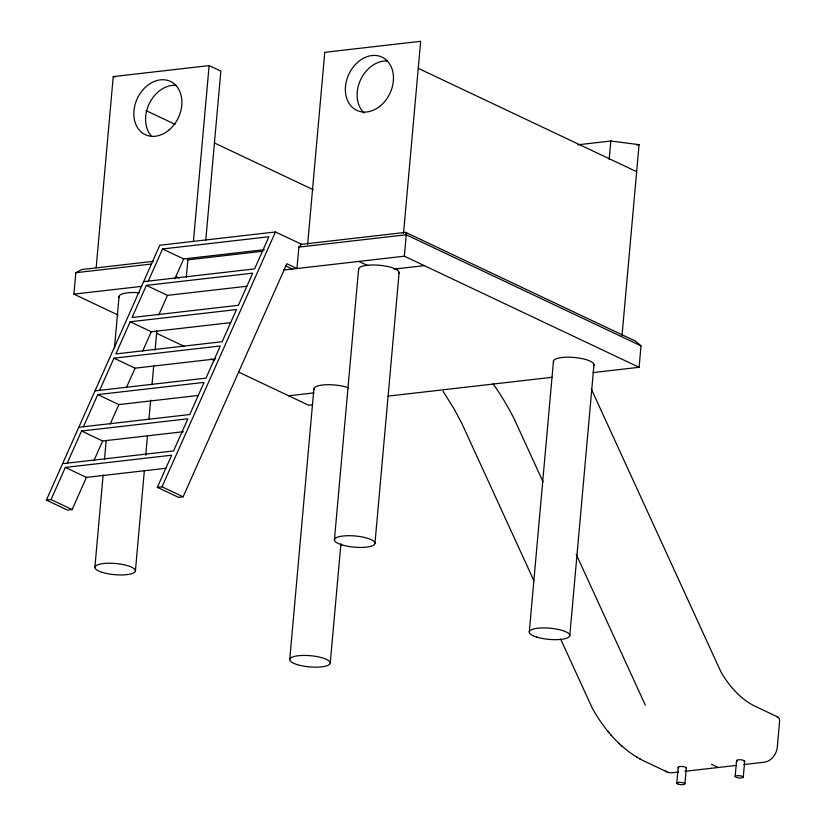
<?xml version="1.0" encoding="UTF-8"?>
<svg xmlns="http://www.w3.org/2000/svg" width="826" height="826" viewBox="0 0 826 826"><rect width="100%" height="100%" fill="white"/><g stroke="black" fill="none" stroke-linecap="round" stroke-linejoin="round"><path stroke-width="1.24" d="M118.025 315.016L73.906 294.139L75.816 272.714L81.815 269.555L153.502 261.315M96.188 267.521L113.234 76.601L209.123 65.595L220.852 71.15L205.757 240.283M94.887 567.348L103.126 474.971M104.499 459.576L106.213 440.33M114.463 347.952L119.047 296.637M135.412 570.807L144.344 470.737M145.717 455.343L147.441 436.097M148.928 419.412L150.642 400.166M152.015 384.771L153.739 365.526M155.112 350.131L156.826 330.885M186.304 277.484L187.884 259.849L189.226 258.455M193.449 241.13L209.123 65.595M307.623 244.506L324.773 52.317L420.661 41.3L403.511 233.5M289.73 659.561L313.89 388.85M334.427 539.843L358.587 269.121M330.255 663.02L340.911 543.704M374.963 543.302L399.123 272.58M405.649 232.364L635.71 341.241L641.017 345.867L639.107 367.291L404.348 256.194L406.258 234.77L405.649 232.364L300.695 244.413M529.28 632.055L553.441 361.334M609.165 159.439L610.806 141.009L639.066 144.664L622.03 335.583M569.806 635.514L593.966 364.793M676.793 783.182L678.208 767.271M684.899 783.874L686.313 767.963M735.161 776.481L736.575 760.57M743.266 777.173L744.68 761.262M46.37 500.102L159.8 245.239L275.461 231.961L301.562 244.31L298.867 247.098L296.957 268.522L286.859 263.742L183.124 496.808L178.457 497.335L157.353 487.35L171.663 455.198L65.347 467.413L51.036 499.565L46.37 500.102L67.474 510.086L72.141 509.549L86.451 477.397L165.871 468.28M67.236 463.149L81.547 431.007L187.874 418.792L173.563 450.944L62.569 463.685M83.447 426.743L97.757 394.591L204.074 382.386L189.763 414.538L78.78 427.279M99.647 390.337L113.957 358.185L220.284 345.98L205.973 378.132L94.98 390.874M130.167 321.779L115.857 353.931L222.173 341.716L236.484 309.564L130.167 321.779L151.272 331.763L230.691 322.646M146.367 285.373L132.057 317.525L238.384 305.31L252.694 273.158L146.367 285.373L167.471 295.357L246.902 286.24M148.267 281.119L162.577 248.967L268.894 236.752L254.584 268.904L143.6 281.656M93.968 460.516L102.651 440.991L183.351 431.719M110.168 424.099L118.861 404.585L198.281 395.458M126.378 387.693L135.061 368.179L215.772 358.907M142.578 351.287L151.272 331.763M158.788 314.882L167.471 295.357M174.875 278.744L183.682 258.951L264.382 249.679M157.353 487.35L162.02 486.813L275.461 231.961M577.529 144.829L610.806 141.009M636.505 144.953L639.066 144.664M75.816 272.714L151.385 264.041M187.244 259.922L262.813 251.238M298.682 247.119L406.258 234.77L641.017 345.867M73.906 294.139L141.638 286.364M283.504 270.071L404.348 256.194M394.002 269.111L424.306 265.631M288.708 395.799L313.952 392.897M312.507 404.802L308.666 405.236L238.786 372.165M388.075 396.119L552.016 377.296M592.996 372.588L639.107 367.291M678.538 772.042L672.127 772.775A14.424 11.099 -64.7 0 1 664.816 770.348M684.94 771.308L736.183 765.423M743.865 764.546L764.36 762.192A14.424 11.099 -64.7 0 0 777.307 747.034L779.61 721.191A5.317 4.099 -64.7 0 0 776.739 716.617M113.234 76.601L115.692 76.921M418.245 68.331L636.65 171.694M146.037 110.591L175.05 124.323M214.492 142.991L313.126 189.66M358.907 261.408L367.776 265.611M285.559 265.879L292.29 269.059M162.577 248.967L183.682 258.951M175.876 276.493L179.242 278.083M156.341 333.157L184.208 346.342M210.919 358.98L214.399 360.632M113.957 358.185L135.061 368.179M97.757 394.591L118.861 404.585M777.658 716.916L754.179 705.807C740.705 699.106 728.986 686.014 720.85 671.724L591.261 388.87M81.547 431.007L102.651 440.991M162.02 486.813L183.124 496.808M711.444 764.267L718.248 767.488M65.347 467.413L86.451 477.397M666.943 771.887L643.093 760.591C621.007 749.388 604.353 729.73 592.407 708.409L560.689 639.19M51.036 499.565L72.141 509.549M636.722 757.06L637.455 757.494M639.572 758.712L640.315 759.135M618.973 743.359L619.541 743.875M621.637 745.795L622.205 746.322M608.318 731.888L608.772 732.414M610.786 734.789L611.25 735.326M443.035 391.245L454.001 408.736L461.786 423.304L533.813 580.523M514.629 419.876L543.023 481.837M576.228 554.318L645.312 705.125M119.254 297.536A20.34 5.606 5.1 0 1 139.522 292.755M150.921 135.485A29.457 22.674 -64.7 0 1 149.444 103.25A29.457 22.674 -64.7 0 1 175.845 85.315M364.142 112.956A29.457 22.674 -64.7 0 1 360.322 80.349A29.457 22.674 -64.7 0 1 387.384 61.021M493.06 383.904A234.656 135.123 83.4 0 1 514.65 419.845M737.329 761.293A4.068 1.125 5.1 0 1 737.948 759.848A4.068 1.125 5.1 0 1 743.379 760.312A4.068 1.125 5.1 0 1 743.885 761.851M678.631 767.819A4.068 1.125 5.1 0 1 681.987 766.476A4.068 1.125 5.1 0 1 686.107 768.294M314.107 389.748A20.34 5.606 5.1 0 1 325.145 384.792A20.34 5.606 5.1 0 1 348.634 387.838M553.657 362.232A20.34 5.606 5.1 0 1 573.915 357.451A20.34 5.606 5.1 0 1 593.688 365.65M358.804 270.019A20.34 5.606 5.1 0 1 379.072 265.239A20.34 5.606 5.1 0 1 398.844 273.437M102.228 572.356A20.34 5.606 5.1 0 0 135.134 571.664A20.34 5.606 5.1 0 0 108.082 563.229A20.34 5.606 5.1 0 0 102.228 572.356M168.793 130.198A29.457 22.674 -64.7 0 0 170.982 81.671A29.457 22.674 -64.7 0 0 133.853 112.264A29.457 22.674 -64.7 0 0 168.793 130.198M380.342 105.904A29.457 22.674 -64.7 0 0 382.521 57.376A29.457 22.674 -64.7 0 0 345.392 87.969A29.457 22.674 -64.7 0 0 380.342 105.904M736.627 777.472A4.068 1.125 5.1 0 0 743.204 777.338A4.068 1.125 5.1 0 0 737.794 775.655A4.068 1.125 5.1 0 0 736.627 777.472M678.26 784.184A4.068 1.125 5.1 0 0 684.837 784.039A4.068 1.125 5.1 0 0 679.437 782.356A4.068 1.125 5.1 0 0 678.26 784.184M297.071 664.569A20.34 5.606 5.1 0 0 329.977 663.877A20.34 5.606 5.1 0 0 302.935 655.441A20.34 5.606 5.1 0 0 297.071 664.569M536.621 637.053A20.34 5.606 5.1 0 0 569.527 636.371A20.34 5.606 5.1 0 0 542.486 627.925A20.34 5.606 5.1 0 0 536.621 637.053M341.778 544.84A20.34 5.606 5.1 0 0 374.684 544.158A20.34 5.606 5.1 0 0 347.632 535.713A20.34 5.606 5.1 0 0 341.778 544.84"/></g></svg>
